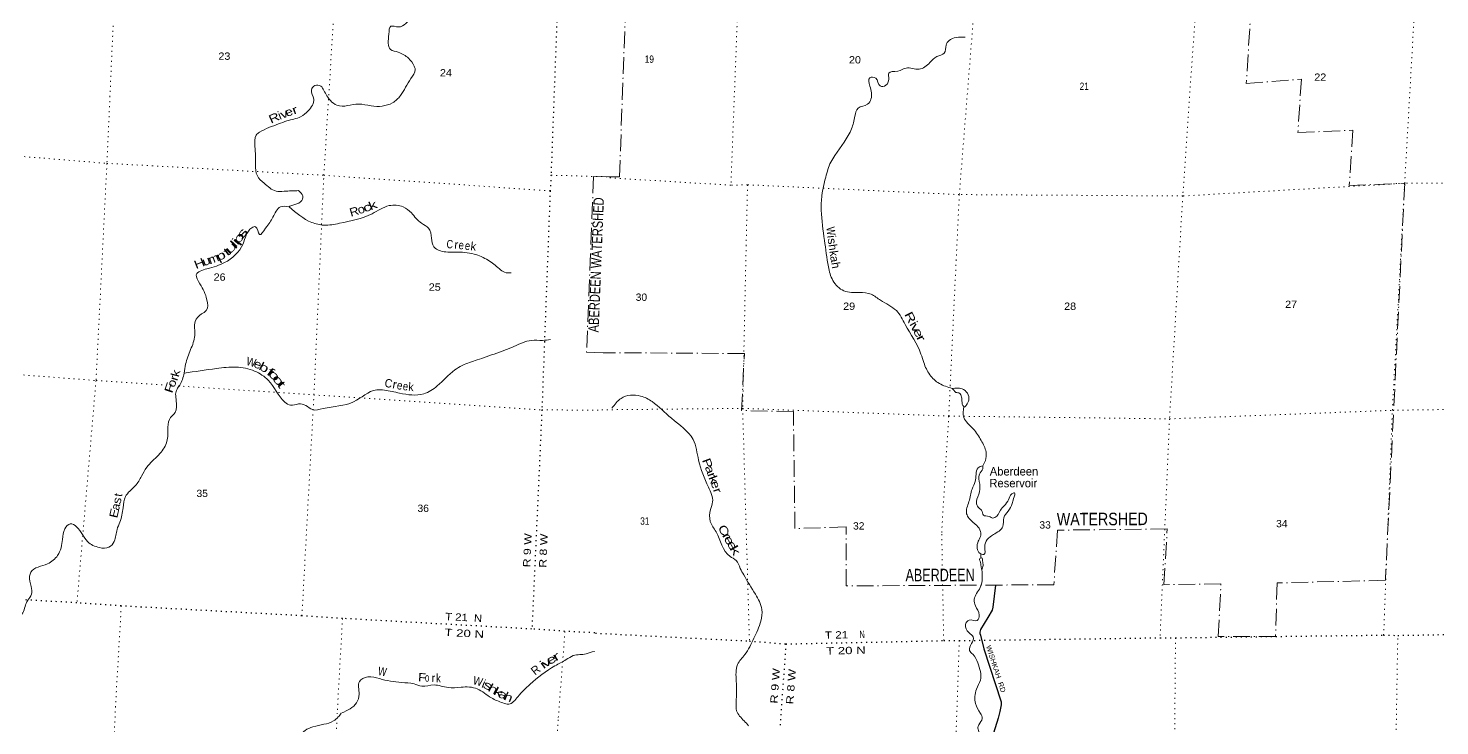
# Model space of a CAD drawing. Header units: feet. Extents: x -751810 to -497223, y -177792 to 12311.
# Drawn here: x -699902 to -666133, y -81415 to -64739 of the extents above; entities that cross this region are included whole.
import ezdxf
from ezdxf.enums import TextEntityAlignment as Align

# ---------------------------------------------------------------- set-up
doc = ezdxf.new("R2010")
doc.units = ezdxf.units.FT
doc.header["$LTSCALE"] = 80
doc.linetypes.add('DOT_DASHED', pattern=[7.7, 5, -1.2, 0.3, -1.2])
doc.linetypes.add('DOTTED', pattern=[1.5, 0.3, -1.2])
for name, color, linetype, lineweight in [('29', 7, 'Continuous', 25), ('39', 7, 'Continuous', 13), ('44', 7, 'DOT_DASHED', 13), ('6', 7, 'DOTTED', 25), ('7', 7, 'DOTTED', 13)]:
    doc.layers.add(name, color=color, linetype=linetype, lineweight=lineweight)
doc.layers.add('30', color=7, linetype='Continuous')
doc.layers.add('41', color=7, linetype='Continuous')

msp = doc.modelspace()

# ---------------------------------------------------------------- linework, layer by layer
at = {"layer": '29'}
msp.add_lwpolyline([(-676763.02, -78051.38), (-676826.16, -78580.32), (-676843.18, -78651.5), (-676942.38, -78830.03), (-677117.97, -79115.83), (-677130.65, -79144.77), (-677134.11, -79173.51), (-677132.94, -79206.84), (-677123.08, -79247.86), (-677043.38, -79573.46), (-676629.11, -80845.41), (-676625.06, -80871.44), (-676627.36, -80917.42), (-676657.97, -81072.7), (-676700.46, -81237.37), (-676812.58, -81588.5)], dxfattribs=at)
at = {"layer": '39'}
msp.add_line((-677109.57, -77398.13), (-677108.08, -77307.04), dxfattribs=at)
for points in [[(-688480.92, -54869.04), (-688232.71, -54926.55), (-687919.59, -55038.33), (-687334.64, -55089.34), (-686919.49, -55157.67), (-686559.46, -55250.63), (-685880.94, -55340.6), (-685792.16, -55405.65), (-685673.13, -55677.22), (-685715, -56006.7), (-685956.29, -56263.93), (-686200.23, -56543.27), (-686271.38, -56771.1), (-686284.01, -56996.56), (-686518.97, -57175.34), (-686820.65, -57154.62), (-687130.27, -57129.63), (-687428.66, -57272.32), (-687723.9, -57513.9), (-687806.59, -57791.8), (-687895.5, -58351.81), (-687902.9, -58674.2), (-687981.91, -58964.31), (-688108.9, -59240.94), (-688149.37, -59453.51), (-688113.09, -59660.21), (-687980.72, -60026.93), (-688010.6, -60221.66), (-688193.23, -60609.62), (-688439.83, -60911.06), (-688562.51, -61109.18), (-688577.68, -61352.72), (-688467.6, -61654.28), (-688311.41, -61757.55), (-687837.12, -62009.03), (-687532.92, -62219.36), (-687552.18, -62464.8), (-687703.21, -62736.71), (-687718.45, -62982.27), (-687592.84, -63304.44), (-687367.09, -63647.61), (-687324.95, -63791.98), (-687347.86, -63886.09), (-687482.82, -63884.24), (-687672.06, -63739.71), (-688038.13, -63646.57), (-688135.78, -63678.06), (-688726.69, -64038.21), (-688996.95, -64183.72), (-689329.24, -64244.78), (-689673.53, -64372.05), (-690192.65, -64482.21), (-690299.86, -64358.17), (-690481.33, -64292.49), (-690675.46, -64315.17), (-690757.03, -64486.23), (-690865.92, -64626.28), (-691043.63, -64707.9), (-691226.57, -64692.58), (-691274.39, -64880.75), (-691232.63, -65244.88), (-691049.21, -65312.63), (-690803.53, -65456.76), (-690666.04, -65648.21), (-690644.06, -65723.44), (-690747.13, -65940.27), (-690998.93, -66350.45), (-691185.27, -66520.54), (-691431.44, -66600.2), (-691699.3, -66594.55), (-691996.31, -66551.78), (-692517.04, -66579.23), (-692670.98, -66467.97), (-692827.19, -66227.59), (-692904.67, -66120.53), (-693041.35, -66108.55), (-693127.09, -66214.98), (-693070.97, -66432.33), (-693199.96, -66708.91), (-693385.6, -66854.82), (-693712.9, -66952.33), (-693912.58, -67027.27), (-694369.8, -67225.91), (-694446.3, -67292.27), (-694476.46, -67565.63), (-694464.89, -67997.45), (-694420.43, -68268.9), (-694258.19, -68440.89), (-693973.6, -68632.52), (-693782.25, -68635.97), (-693435.21, -68621.7)], [(-677486.25, -64949.65), (-677873.39, -65033.86), (-677942.87, -65140.8), (-677986.5, -65331.07), (-678164.17, -65416.94), (-678329.34, -65559.57), (-678589.57, -65715.75), (-678901.06, -65689.15), (-679100.54, -65762.33), (-679315.55, -65814.94), (-679316.14, -65907.63), (-679386.11, -66103.23), (-679521.48, -66117.69), (-679627.04, -65931.43), (-679767.83, -65923.58), (-679767.34, -66121.09), (-679739.83, -66432.2), (-679821.91, -66556.94), (-680048.12, -66649.55), (-680124.06, -66842.97), (-680204.97, -67141.06), (-680603.6, -67777.16), (-680700.89, -67941.79), (-680821.63, -68295.22), (-680914.61, -68736.07), (-680928.61, -69090.39), (-680852.16, -69809.92), (-680759.06, -70439.22), (-680651.61, -70772.66), (-680390.52, -71015.54), (-680012.99, -71058.04), (-679734.16, -71099.87), (-679510.55, -71242.99), (-679132.71, -71489.04), (-678920.41, -71819.28), (-678543.58, -72530.85), (-678476.73, -72732.18), (-678333.8, -73022.24), (-678104.01, -73232.03), (-677799.09, -73349.14)], [(-693435.21, -68621.7), (-693336.05, -68745.52), (-693384.65, -68891.32), (-693574.21, -68964.53), (-693660.13, -69008.45)], [(-693660.13, -69008.45), (-693867.76, -69010.58), (-694046.15, -69253.48), (-694221.23, -69520.67), (-694370.68, -69669.64), (-694466, -69483.43), (-694551.39, -69509.22), (-694762.15, -69894.35), (-695202.45, -70341.48), (-695630, -70490.55), (-695879.96, -70630.6), (-695793.57, -70846.79), (-695627.45, -71230.61), (-695641.02, -71488.31), (-695756.26, -71569.7), (-695904.57, -71748.94), (-695916.3, -72081.29), (-696016.98, -72423.2), (-696136.01, -72772.65), (-696170.38, -72983.38)], [(-693661.98, -69008.47), (-693118.84, -69380.81), (-692828.52, -69445.57), (-692454.42, -69401.83), (-691675.87, -69172.06), (-691265.2, -68980.15), (-690931.54, -69009.86), (-690736.26, -69154.57), (-690493.59, -69401.45), (-690323.72, -69519.22), (-690250.06, -69757.23), (-690199.63, -69962.32), (-690041.31, -70061.62), (-689687.46, -70089.88), (-689235.41, -70137.09), (-688899.18, -70285.83), (-688630.99, -70487.06), (-688508.56, -70573.23), (-688349.79, -70587.85)], [(-696170.97, -72984.98), (-695399.39, -72874.37), (-694924.85, -72841.57), (-694486.24, -72934.76), (-694158.17, -73155.85), (-693764.26, -73675.23), (-693623.47, -73753.86), (-693437.11, -73720.88), (-693258.9, -73760.25), (-693104.55, -73857.41), (-692847.89, -73832.49), (-692119.73, -73671.85), (-691565.16, -73383.25), (-691377.96, -73390.62), (-691017.29, -73461.42), (-690437.44, -73480.02), (-690115.55, -73291.63), (-689699.28, -72908.33), (-689516.78, -72800.64), (-689162.24, -72667.62), (-688942.43, -72593.26), (-688694, -72505.59), (-688280.25, -72346.04), (-687864.89, -72200.65), (-687598.93, -72202.2), (-687408.83, -72179.41)], [(-696170.38, -72983.38), (-696277.58, -73272.68), (-696340.88, -73369.67), (-696377.75, -73485.13)], [(-696377.75, -73485.13), (-696361.02, -73645.33), (-696389.28, -73922.77), (-696525.23, -74092.28), (-696558.58, -74337.32), (-696594, -74652.86), (-696783.82, -74941.81), (-697066.43, -75234.16), (-697189.52, -75446.39), (-697343.39, -75677.89), (-697576.68, -75937.37), (-697630.77, -76201.98), (-697709.35, -76546.54), (-697776.89, -76720.02), (-697843.71, -77006.44), (-697970.71, -77145.97), (-698196.7, -77155.64), (-698482.71, -77012.36), (-698744.41, -76658.08), (-698895.56, -76589.23), (-699023.87, -76704.52), (-699079.67, -76959), (-699197.64, -77340.74), (-699441.36, -77543.47), (-699838.17, -77743.83), (-699869.19, -77839.73), (-699829.94, -78082.8), (-699825.4, -78272.47), (-699914.21, -78415.1), (-700033.91, -78718.16), (-700233.45, -78926.18), (-700624.41, -79064.2), (-701409.47, -79309.92), (-701621.64, -79398.62), (-702192.1, -79541.59), (-702904.09, -79769.24)], [(-685936.74, -73823.43), (-685718.59, -73587.52), (-685251.68, -73531.68), (-684977.41, -73664.08), (-684515.25, -74063.57), (-683997.66, -74569.37), (-683864.65, -75068.75), (-683628.81, -75707.97), (-683528.02, -76063.39), (-683575.33, -76241.47), (-683583.49, -76531.46), (-683447.37, -76777), (-683111.37, -77364.52), (-682965.13, -77465.23), (-682865.67, -77653.34), (-682785.38, -77806.67), (-682506.36, -78271.73), (-682351.39, -78634.67), (-682375.31, -78912.14), (-682540.02, -79324.84), (-682760.46, -79713.86), (-682930.25, -79949.07), (-682963.61, -80347.2), (-682965.7, -80850.98), (-682955.37, -81056.82), (-682776.81, -81297.47), (-682667.73, -81414.9)], [(-677799.09, -73349.14), (-677561.74, -73361.63), (-677433.68, -73463.86), (-677400.08, -73630.03), (-677455.7, -73745.41), (-677499.27, -73790.57), (-677525.1, -73777.78), (-677559.24, -73702.29), (-677566.69, -73609.38), (-677589.92, -73503.95), (-677620.99, -73462.8), (-677707.09, -73444.34), (-677752.14, -73398.78), (-677799.09, -73349.14)], [(-677520.12, -73783.06), (-677518.49, -74043.99), (-677292.47, -74316.15), (-677104.92, -74595.33), (-676987.88, -74874.61), (-677001.48, -75071.74), (-677065.51, -75199.58)], [(-677065.51, -75199.58), (-677173.6, -75246.43), (-677226.44, -75406.22), (-677247.3, -75574.94), (-677318.88, -75756.39), (-677397.83, -76056.55), (-677452.29, -76345.28), (-677393, -76457.73), (-677208.38, -76625.99), (-677121.82, -76771.43), (-677121.13, -76890.35), (-677174.69, -77003.77), (-677130.51, -77295.18), (-677084.66, -77312.55), (-677038.54, -77319.85), (-677019.46, -77143.02), (-676958.06, -76965.32), (-676811.63, -76844.34), (-676584.6, -76650.99), (-676560.59, -76442.05), (-676461.45, -76283.51), (-676359.68, -76102.88), (-676328.1, -75982.82), (-676310.1, -75844.25), (-676371.28, -75870.8), (-676447.71, -76009.8), (-676556.57, -76155.98), (-676642.22, -76264.5), (-676775.97, -76436.2), (-676822.67, -76449.04), (-676912.17, -76408.32), (-677050.44, -76382.39), (-677095.46, -76264.28), (-677150.41, -76212.4), (-677213.95, -76107.9), (-677163.26, -75881.54), (-677138.29, -75638.36), (-677143.57, -75396.38), (-677067.65, -75275.51), (-677065.49, -75198.98)], [(-677088.86, -77689.22), (-677060.1, -77585.29), (-677068.95, -77470.17), (-677093.25, -77403), (-677138.05, -77419.93), (-677129.68, -77480.61), (-677105.13, -77610.26), (-677088.97, -77687.5)], [(-677089.11, -77685.26), (-677076.54, -77883.11), (-677127.23, -78109.46), (-677270.31, -78397.8), (-677242.24, -78545.68), (-677151.85, -78769.83), (-677199.7, -78895.49), (-677390.87, -78888.29), (-677478.53, -78996.75), (-677399.31, -79188.34), (-677293.45, -79291.98), (-677332.14, -79450.14), (-677383.14, -79616.03), (-677303.1, -79706.88), (-677183.97, -79911.65), (-677123.06, -80324.43), (-677213.72, -80539.63), (-677241.58, -80885.51), (-677121.23, -81118.52), (-677080.34, -81240.55), (-677159.12, -81391.58), (-677181.52, -81471.58), (-677149.18, -81582.97)], [(-692401.57, -81109.99), (-692047.88, -80868.07), (-691985.32, -80658.15), (-691976.43, -80353.94), (-691777.82, -80246.71), (-691498.93, -80288.96), (-690969.59, -80380.72), (-690672.35, -80415.43), (-690484.49, -80469.19), (-690193.42, -80439.21), (-689856.73, -80503.28), (-689548.07, -80491.94), (-689158.33, -80533.33), (-688822.03, -80748.61), (-688545.44, -80869.43), (-688407.27, -80899.6), (-688186.4, -80720.41), (-687895.62, -80424.27), (-687300.34, -79983.59), (-687029.9, -79832.04), (-686861.9, -79738.04), (-686552.3, -79694.47), (-686359.24, -79639.5), (-686354.24, -79639.33)], [(-692414.92, -81116.94), (-692483.72, -81202.77), (-692599.61, -81300), (-693094.46, -81441.4), (-693366.72, -81654.75), (-693285.06, -81825.21), (-693111.95, -82024.12), (-693127.64, -82161.99), (-693356.22, -82240.19), (-693707.72, -82493.55), (-693978.77, -82887.29), (-694085.06, -83191.13), (-694244.21, -83447.5), (-694429.51, -83707.2), (-694492.15, -84178.51), (-694299.41, -84694.57), (-694151.16, -84999.03), (-693878.35, -85519.18), (-693667.01, -85863.37), (-693651.28, -86176.41), (-693827.88, -86636.73), (-694341.88, -87649.39), (-694550.9, -88122.89), (-694699.64, -88666.11), (-694884.23, -89050.08), (-694955.34, -89236.6), (-694950.53, -89583.42), (-694945.14, -89757.91), (-694834.56, -89971.22), (-694787.43, -90158.82), (-694888.09, -90476.84), (-694739.73, -90777.3), (-694545.12, -90996.81), (-694456.86, -91145.4), (-694303.13, -91243.6), (-694298.52, -91371.98), (-694388.4, -91586.07), (-694239.06, -91774.33), (-694088.62, -91996.69), (-693911.08, -92179.68), (-693713.07, -92271.02), (-693619.46, -92519.96), (-693454.11, -92558.34), (-693277.44, -92623.06), (-693089.1, -92852.43), (-692679.82, -93139.66), (-692445.34, -93292.06), (-692483.95, -93387.25), (-692497.69, -93527.17), (-692350.73, -93729.4), (-692280.41, -93949.68), (-692042.64, -94204.37), (-691753.56, -94564.62), (-691674.86, -94771.08), (-691627.07, -94858.5), (-691385.7, -95053.18), (-691237.01, -95115.17), (-691147.11, -95201.68), (-691036.84, -95427.01), (-690902.9, -95440.52), (-690717.24, -95393.26), (-690659.67, -95565.1), (-690564.19, -95894.25), (-690363.89, -96125.92), (-690226.92, -96251.74), (-690150.08, -96301.84), (-690087.54, -96437.74), (-689918.81, -96424.11), (-689693.72, -96401.92), (-689359.39, -96492.8), (-689065.9, -96536.53), (-688902.8, -96735.17), (-688753.17, -96987.58), (-688688.18, -97031.35), (-688582.93, -97068.17), (-688535.8, -97255.77), (-688430.9, -97456.9), (-688121.43, -97653.35), (-687964.2, -97695.53), (-687884.8, -97649.51), (-687746.5, -97725.26), (-687717.75, -97850.26), (-687629.44, -97996.85), (-687453.22, -98153.75), (-687271.33, -98248.67), (-687111.48, -98343.02), (-686925.26, -98425.77)]]:
    msp.add_spline(points, degree=3, dxfattribs=at)
at = {"layer": '44'}
for points in [[(-686012.82, -68291.37), (-685756.5, -68293.48), (-685450.69, -59725.31)], [(-670601.81, -63523.12), (-670762.14, -66059.37), (-669441.92, -65955.45), (-669527.44, -67232.39), (-668215.17, -67178.25), (-668298.39, -68499.35), (-666972.3, -68445.45), (-667432.22, -77937.82), (-670024.31, -77999.96), (-670061.98, -79284.74), (-671432.19, -79280.57), (-671367.55, -78024.87), (-672730.6, -78043.01), (-672652.93, -76709.68), (-675278.38, -76737.78), (-675364.99, -78042.72), (-675364.99, -78042.72), (-680336.03, -78073.53), (-680331.55, -76661.28), (-681558.9, -76698.62), (-681597.1, -73900.36), (-682834.23, -73879.23), (-682769.42, -72515.35), (-686149.48, -72496.64)], [(-686012.82, -68291.37), (-686375.14, -68281.21), (-686544.75, -72480.21), (-686149.48, -72496.64)]]:
    msp.add_lwpolyline(points, dxfattribs=at)
at = {"layer": '6'}
msp.add_line((-681774.39, -79459.11), (-681917.88, -81435.55), dxfattribs=at)
for points in [[(-685879.22, -35459.92), (-685884.05, -35792.46), (-685907.66, -36255.54), (-686018.04, -41067.31), (-686034.73, -41500.34), (-686158.22, -46485.14), (-686166.55, -46632.09), (-686458.04, -51710.89), (-686536.52, -53017.22), (-686744.52, -56950.73), (-686810.61, -58192.93), (-687134.89, -62277.93), (-687210.02, -63375.87), (-687394.83, -68252.06), (-687415.84, -68626.49), (-687613.21, -73863.23), (-687850.96, -79102.85)], [(-686342.85, -79194.04), (-687060.57, -79157.71), (-687850.96, -79102.85), (-692381.89, -78850.28), (-693353.37, -78786.21), (-697675.25, -78551.72), (-698735.04, -78475.03), (-703010.54, -78239.85), (-703803.11, -78190.97), (-708306.38, -77957.34), (-709253.82, -77897.99), (-712391.01, -77741.74), (-714610.55, -77629.87), (-717506.62, -77487.47)], [(-686331.7, -79200.97), (-682647.65, -79388.8), (-681774.39, -79459.11), (-678000.47, -79378.78), (-677628.3, -79378.07), (-672824.76, -79311.54), (-672454.59, -79310.78), (-667476.11, -79246.65), (-667136.36, -79255.19), (-662133.02, -79163.48), (-661803.27, -79169.76), (-661004.76, -79159.75)]]:
    msp.add_lwpolyline(points, dxfattribs=at)
at = {"layer": '7'}
for p, q in [((-687394.83, -68252.06), (-686012.82, -68291.37)), ((-678000.47, -79378.78), (-678025.68, -78020.59)), ((-697675.25, -78551.72), (-697814.41, -80951.92)), ((-692381.89, -78850.28), (-692510.13, -81114.53)), ((-687060.57, -79157.71), (-687225.2, -81275.32)), ((-672454.59, -79310.78), (-672476.28, -81717.52)), ((-667181.85, -81873.91), (-667136.36, -79255.19)), ((-677702.53, -81561.92), (-677628.3, -79378.07))]:
    msp.add_line(p, q, dxfattribs=at)
for points in [[(-696357.85, -35139.89), (-696400.04, -35671.18), (-696616.82, -40951.73), (-696779.41, -46239.87), (-697076.93, -52060.02), (-697416.89, -57365.75), (-697778.64, -62642.15), (-698018.92, -67968.4), (-698279.48, -73160.99), (-698735.04, -78475.03)], [(-693353.37, -78786.21), (-693066.06, -73505.66), (-692829.97, -68253.9), (-692500.98, -62926.15), (-692126.83, -57708.58), (-691741.97, -52490.61), (-691429.33, -46459.41), (-691328.39, -41143.29), (-691135.89, -35866.08), (-691110, -35300.77)], [(-682033.26, -35576.16), (-682037.93, -35925.02), (-682138.57, -41232.73), (-682289.74, -46549.24), (-682531.11, -51853.41), (-682704.01, -57076.71), (-682857.35, -62408.43), (-683090.86, -68491.25)], [(-667476.11, -79246.65), (-667267.15, -73873.17), (-666972.3, -68445.45), (-666666.53, -63062.31)], [(-678031.63, -77699.6), (-678048.46, -76792.96), (-677880.17, -74011.13), (-677626.95, -68715.31), (-677205.66, -63446.14)], [(-671927.33, -63620.96), (-672280.84, -68749.06), (-672597.27, -74077.53), (-672824.76, -79311.54)], [(-708961.15, -67097.07), (-708521.71, -67119.61), (-703232.06, -67545.1), (-698018.92, -67968.4), (-692829.97, -68253.9), (-687415.84, -68626.49)], [(-662104.11, -68413.57), (-666972.3, -68445.45), (-672280.84, -68749.06), (-677626.95, -68715.31), (-682694.3, -68481.08), (-683090.86, -68491.25), (-685999.8, -68314.9)], [(-682694.3, -68481.08), (-682810.01, -73826.69), (-682647.65, -79388.8)], [(-714390.1, -72125.45), (-714031.25, -72150), (-708733.62, -72440.62), (-703483.26, -72762.15), (-698279.48, -73160.99), (-696686.66, -73266.29)], [(-696311.2, -73291.12), (-693066.06, -73505.66), (-687613.21, -73863.23), (-686181.66, -73869.19)], [(-686181.43, -73861.37), (-682810.01, -73826.69), (-677880.17, -74011.13), (-672597.27, -74077.53), (-667267.15, -73873.17), (-661932.1, -73789.8), (-661695.33, -73789.87)], [(-697814.41, -80951.92), (-697959.35, -84536.99), (-698229.61, -89802.51), (-698538.62, -95215.5), (-698644.17, -100421.01), (-698869.05, -105713.77), (-699107.11, -110974.13), (-699082.96, -116626.09), (-699086.57, -121964.7), (-699385.21, -126744.17)], [(-693056.26, -92540.91), (-692914.07, -90113.49), (-692655.83, -84847.65), (-692510.13, -81114.53)], [(-687225.2, -81275.32), (-687463.74, -85353.81), (-687648.89, -90509.33), (-687946.79, -95834.25), (-688079.88, -101067.28), (-688247.19, -106305.43), (-688391.79, -111594.27), (-688503.19, -115264.34)]]:
    msp.add_lwpolyline(points, dxfattribs=at)

# ---------------------------------------------------------------- texts
at = {"layer": '30', "width": 1.1}
msp.add_text('WISHKAH  RD', height=120, rotation=288.04, dxfattribs=at).set_placement((-676806.9, -80073.48), align=Align.CENTER)
at = {"layer": '41'}
for s, rotation, width, p in [('R', 24.507, 1.3, (-693979.26, -66969.56)), ('i', 22.454, 1.05, (-693850.77, -66917.09)), ('v', 22.454, 1.35, (-693744.48, -66873.7)), ('e', 20.832, 1.2, (-693631.22, -66830.63)), ('r', 21.574, 1.4, (-693487.96, -66780.79)), ('k', 22.602, 1.45, (-691620.28, -69061.17)), ('R', 16.317, 1.15, (-692076.26, -69215.24)), ('o', 18.016, 1.15, (-691907.65, -69161.44)), ('c', 21.016, 1.4, (-691760.38, -69111.63)), ('s', 55.459, 1.9, (-694709.06, -69698.57)), ('W', 276.747, 0.8, (-680796.25, -69598.49)), ('u', 42.925, 2.1, (-694985.09, -70058.84)), ('l', 47.629, 1.7, (-694910.38, -69959.88)), ('i', 50.309, 1.65, (-694858, -69900.85)), ('p', 51.482, 1.9, (-694793.91, -69815.98)), ('C', 355.562, 0.8, (-689823.48, -69999.08)), ('e', 354.652, 0.85, (-689549.83, -70021.45)), ('e', 353.424, 0.85, (-689401.18, -70037.45)), ('s', 277.903, 1.1, (-680766.91, -69842.26)), ('H', 21.026, 1.3, (-695771.65, -70454.45)), ('u', 20.62, 1.35, (-695605.54, -70395.27)), ('m', 20.686, 1.1, (-695433.8, -70338.22)), ('p', 27.348, 1.5, (-695249.77, -70262.25)), ('t', 37.308, 1.65, (-695091.42, -70161.08)), ('R', 296.987, 1.4, (-678887.5, -71696.13)), ('i', 299.17, 1.25, (-678809.11, -71847.49)), ('v', 299.17, 1.55, (-678754.34, -71952.67)), ('e', 299.17, 1.45, (-678691.4, -72065.43)), ('r', 297.674, 1.6, (-678628.04, -72190.66)), ('W', 345.663, 0.9, (-694591, -72814.28)), ('k', 75.292, 1.2, (-696280.77, -73012.18)), ('e', 340.04, 1.2, (-694443.23, -72864.27)), ('b', 331.666, 1.5, (-694306.07, -72936.73)), ('f', 324.647, 1.9, (-694163.55, -73040.09)), ('o', 319.162, 1.85, (-694082.08, -73108.89)), ('F', 71.668, 1.5, (-696424.86, -73364.1)), ('o', 69.668, 1.2, (-696375.4, -73259)), ('r', 73.38, 1.25, (-696319.26, -73129.34)), ('o', 311.317, 1.85, (-693993.21, -73219.83)), ('t', 307.862, 1.7, (-693919.1, -73316.72)), ('C', 348.917, 0.95, (-691300.58, -73324.41)), ('r', 348.871, 1.1, (-691152.1, -73349.18)), ('e', 351.364, 0.9, (-691028.24, -73373.8)), ('e', 353.495, 0.85, (-690886.43, -73396.04)), ('k', 356.483, 0.95, (-690750.01, -73412.3)), ('P', 290.32, 1.35, (-683742.52, -75173.23)), ('a', 290.32, 1.3, (-683685.66, -75321.74)), ('r', 290.184, 1.35, (-683636.43, -75455.4)), ('k', 290.184, 1.35, (-683597.94, -75562.01)), ('e', 290.184, 1.2, (-683549.01, -75684.73)), ('s', 77.515, 1.2, (-697681.72, -76052.44)), ('r', 288.457, 1.3, (-683503.46, -75822.09)), ('E', 76.791, 1.25, (-697749.86, -76356.1)), ('a', 77.515, 1.1, (-697715.92, -76199.17)), ('C', 299.505, 1.3, (-683348.91, -76788.55)), ('r', 299.505, 1.65, (-683274.47, -76920.12)), ('e', 299.505, 1.45, (-683217.32, -77027.83)), ('e', 300.026, 1.5, (-683142.06, -77151.54)), ('k', 300.026, 1.7, (-683074.29, -77268.8)), ('r', 32.276, 1.75, (-687219.87, -79840.97)), ('W', 350.098, 0.8, (-691445.45, -80217.08)), ('i', 36.105, 1.5, (-687537.08, -80038.05)), ('v', 33.049, 1.7, (-687450.25, -79980.4)), ('e', 30.613, 1.5, (-687341.74, -79915.12)), ('F', 356.285, 1.15, (-690485.39, -80357.25)), ('o', 0.201, 0.7, (-690358.03, -80360.32)), ('k', 359.115, 0.85, (-690088.45, -80376.15)), ('W', 345.986, 0.9, (-689166.91, -80447.09)), ('i', 337.05, 1.05, (-689042.14, -80501.39)), ('s', 335.628, 1.55, (-688946.12, -80540.81)), ('h', 332.783, 1.5, (-688824.89, -80625.33)), ('k', 334.29, 1.55, (-688696.27, -80700.82)), ('a', 337.512, 1.35, (-688584.3, -80760.47)), ('h', 338.002, 1.35, (-688447.3, -80822))]:
    msp.add_text(s, height=200, rotation=rotation, dxfattribs=dict(at, width=width)).set_placement(p, align=Align.CENTER)
for s, rotation, p in [('r', 354.652, (-689669.92, -70011.17)), ('k', 353.424, (-689262.24, -70050.76)), ('i', 276.747, (-680781.69, -69731.23)), ('h', 277.903, (-680746.66, -69988.1)), ('k', 277.903, (-680726.7, -70135.79)), ('a', 278.928, (-680706.67, -70270.37)), ('h', 278.928, (-680677.24, -70420.22)), ('t', 79.291, (-697653.37, -75915.14)), ('R', 38.783, (-687700.61, -80157.78)), ('r', 358.063, (-690211.91, -80370.81))]:
    msp.add_text(s, height=200, rotation=rotation, dxfattribs=at).set_placement(p, align=Align.CENTER)
for s, p in [('Aberdeen', (-676898.53, -75431.97)), ('Reservoir', (-676907.33, -75713.41))]:
    msp.add_text(s, height=200, dxfattribs=at).set_placement(p)
at = {"layer": '44'}
for s, height, rotation, width, p in [('ABERDEEN WATERSHED', 247.9, 87.703, 0.8, (-686257.08, -72013.52)), (' WATERSHED', 299.9, 0.203, 0.85, (-675388.56, -76626.69)), ('ABERDEEN', 299.9, 0.203, 0.75, (-678913.85, -77963.53))]:
    msp.add_text(s, height=height, rotation=rotation, dxfattribs=dict(at, width=width)).set_placement(p)
at = {"layer": '6'}
for s, rotation, width, p in [('R 9 W', 87.402, 1.25, (-687891.83, -77629.83)), ('R 8 W', 87.402, 1.25, (-687509.32, -77640.38)), ('T 21  N', 356.809, 1.15, (-689929.34, -78886.84)), ('T 20 N', 356.809, 1.35, (-689947.93, -79264.33)), ('T 21', 1.219, 1.2, (-680843.47, -79336.98)), ('N', 1.219, 0.7, (-680015.08, -79318.28)), ('T 20 N', 1.219, 1.35, (-680812.4, -79714.11)), ('R 9 W', 85.848, 1.3, (-681978.41, -80890.1)), ('R 8 W', 85.848, 1.3, (-681598.15, -80907.49))]:
    msp.add_text(s, height=175, rotation=rotation, dxfattribs=dict(at, width=width)).set_placement(p)
at = {"layer": '7'}
for s, width, p in [('23', 1.1, (-695352.46, -65493.24)), ('19', 0.85, (-685152.91, -65564.86)), ('20', 1.1, (-680266.9, -65580.28)), ('24', 1.1, (-690052.24, -65890.86)), ('22', 1.1, (-669134.82, -65995.49)), ('21', 0.85, (-674748.94, -66212.62)), ('26', 1.1, (-695466.54, -70775.03)), ('25', 1.1, (-690319.68, -71013.39)), ('30', 1.05, (-685368.7, -71255.89)), ('27', 1.1, (-669832.09, -71425.54)), ('29', 1.1, (-680405.62, -71471.81)), ('28', 1.1, (-675118.86, -71471.81)), ('35', 1.05, (-695876.17, -75946.6)), ('36', 1.05, (-690588.98, -76302.87)), ('31', 0.85, (-685260.8, -76607.61)), ('32', 1.05, (-680169.18, -76723.89)), ('33', 1.05, (-675711.02, -76700.15)), ('34', 1.05, (-670047.89, -76669.3))]:
    msp.add_text(s, height=175, dxfattribs=dict(at, width=width)).set_placement(p)

doc.saveas('drawing.dxf')
